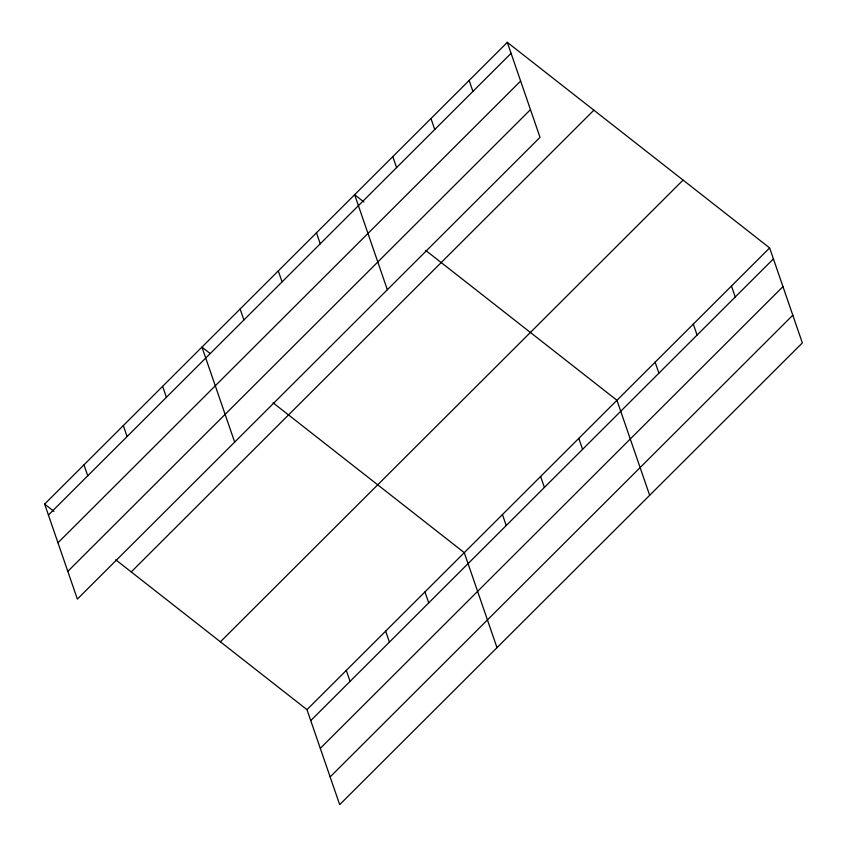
<?xml version="1.0" encoding="UTF-8"?>
<svg xmlns="http://www.w3.org/2000/svg" width="847" height="847" viewBox="0 0 847 847"><rect width="100%" height="100%" fill="white"/><g stroke="black" fill="none" stroke-linecap="round" stroke-linejoin="round"><path stroke-width="1.27" d="M507.311 42.35L540.026 137.352L77.363 599.083L44.647 504.081L507.311 42.35L769.637 247.917L802.353 342.919L339.689 804.65L306.974 709.648L115.764 559.803M48.427 515.04L511.09 53.319M57.977 542.779L520.64 81.047M67.813 571.354L530.476 109.623M131.221 571.916L593.874 110.184M220.411 641.804L683.074 180.083M306.974 709.648L769.637 247.917M310.754 720.606L773.417 258.886M320.304 748.346L782.967 286.614M330.139 776.921L792.803 315.19M363.914 201.988L354.639 194.715L387.344 289.727M425.745 250.447L616.955 400.282L649.67 495.294M210.204 353.548L201.957 347.09L234.672 442.092M273.062 402.812L464.283 552.657L496.988 647.659M44.647 504.081L53.922 511.344M731.469 286.011L735.238 296.979M693.301 324.105L697.07 335.063M655.123 362.198L658.902 373.156M469.143 80.444L472.922 91.412M578.787 438.375L582.567 449.344M430.975 118.538L434.744 129.496M540.619 476.469L544.399 487.438M392.807 156.631L396.576 167.59M502.451 514.563L506.22 525.532M316.46 232.809L320.24 243.777M424.95 591.905L428.73 602.873M278.292 270.902L282.072 281.871M385.629 631.153L389.398 642.111M240.125 308.996L243.904 319.965M346.296 670.401L350.076 681.359M162.624 386.338L166.404 397.307M123.302 425.586L127.082 436.544M83.98 464.834L87.749 475.792"/></g></svg>
